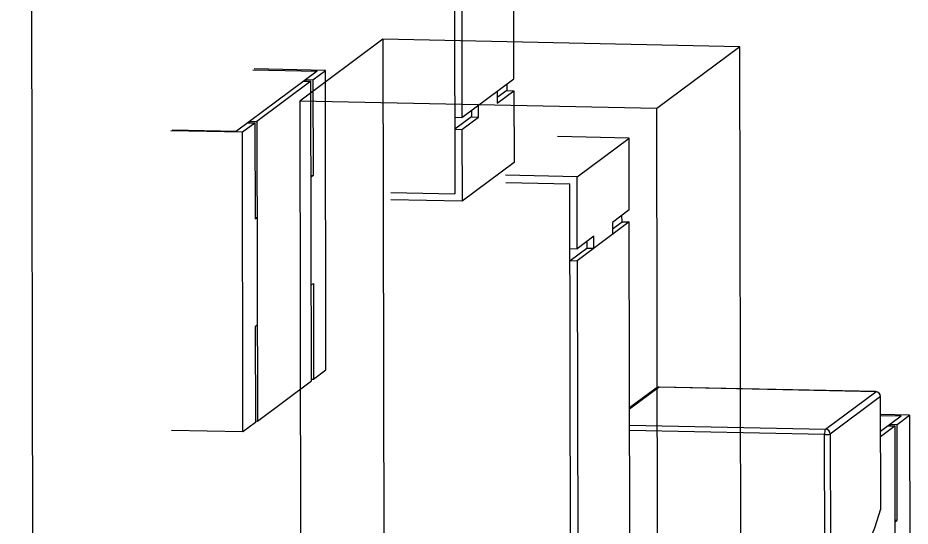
# Model space of a CAD drawing. Header units: millimetres. Extents: x -31.6 to 57.8, y -29 to 41.1.
# Drawn here: x -26.411 to -22.719, y 1.438 to 3.541 of the extents above; entities that cross this region are included whole.
import ezdxf

# ---------------------------------------------------------------- set-up
doc = ezdxf.new("R2010")
doc.units = ezdxf.units.MM

msp = doc.modelspace()

# ---------------------------------------------------------------- linework, layer by layer
at = {"color": 7, "linetype": 'Continuous', "lineweight": 25}
for p, q in [((-26.4111, 35.3212), (-26.3111, -20.163)), ((-24.6058, 4.7361), (-24.6023, 2.8124)), ((-24.3585, 3.2892), (-24.3608, 4.5782)), ((-24.5757, 4.4181), (-24.5734, 3.1291)), ((-24.9012, 3.4525), (-25.2449, 3.1964)), ((-24.9012, 3.4525), (-24.8958, 0.4779)), ((-23.4235, 3.4217), (-24.9012, 3.4525)), ((-23.4235, 3.4217), (-23.7672, 3.1655)), ((-23.4181, 0.4471), (-23.4235, 3.4217)), ((-25.439, 3.326), (-25.1731, 3.3204)), ((-25.1384, 3.3236), (-25.4339, 3.3298)), ((-25.1899, 3.2852), (-25.1384, 3.3236)), ((-25.1361, 2.0842), (-25.1384, 3.3236)), ((-25.1731, 3.3204), (-25.5065, 3.0719)), ((-24.5734, 3.1291), (-24.3585, 3.2892)), ((-25.1985, 3.2788), (-25.4219, 3.1123)), ((-25.2281, 3.2794), (-25.1985, 3.2788)), ((-25.2195, 3.2858), (-25.1899, 3.2852)), ((-25.2195, 3.2793), (-25.2195, 3.2858)), ((-25.1963, 2.0394), (-25.1985, 3.2788)), ((-25.1899, 3.2852), (-25.1892, 2.8886)), ((-24.388, 3.2672), (-24.388, 3.2403)), ((-24.4273, 3.238), (-24.4272, 3.1884)), ((-24.388, 3.2403), (-24.4272, 3.211)), ((-24.4272, 3.1884), (-24.3584, 3.2397)), ((-24.388, 3.2403), (-24.3584, 3.2397)), ((-24.3584, 3.2397), (-24.3579, 2.9422)), ((-23.7672, 3.1655), (-25.2449, 3.1964)), ((-25.2449, 3.1964), (-25.2396, 0.2217)), ((-24.5045, 3.1308), (-24.5046, 3.1804)), ((-24.5341, 3.1584), (-24.5341, 3.1314)), ((-23.7619, 0.1909), (-23.7672, 3.1655)), ((-25.4305, 3.1059), (-25.4821, 3.0675)), ((-25.4601, 3.1065), (-25.4305, 3.1059)), ((-25.4515, 3.1129), (-25.4219, 3.1123)), ((-25.4515, 3.1063), (-25.4515, 3.1129)), ((-25.4305, 3.1059), (-25.4298, 2.7093)), ((-25.4219, 3.1123), (-25.4197, 1.8729)), ((-24.6029, 3.1297), (-24.5734, 3.1291)), ((-24.5341, 3.1314), (-24.6028, 3.0802)), ((-24.5733, 3.0795), (-24.5045, 3.1308)), ((-24.5341, 3.1314), (-24.5045, 3.1308)), ((-25.4821, 3.0675), (-25.7776, 3.0736)), ((-25.7725, 3.0775), (-25.5065, 3.0719)), ((-25.4799, 1.828), (-25.4821, 3.0675)), ((-24.6028, 3.0802), (-24.5733, 3.0795)), ((-24.5733, 3.0795), (-24.5727, 2.7821)), ((-23.8822, 3.0435), (-24.1778, 3.0497)), ((-24.0971, 2.8834), (-23.8822, 3.0435)), ((-23.8817, 2.7461), (-23.8822, 3.0435)), ((-24.3579, 2.9422), (-24.5727, 2.7821)), ((-25.1978, 2.8888), (-25.1892, 2.8886)), ((-25.1892, 2.8886), (-25.1978, 2.8822)), ((-24.0971, 2.8834), (-24.3926, 2.8896)), ((-24.0965, 2.586), (-24.0971, 2.8834)), ((-24.3925, 2.8598), (-24.1266, 2.8543)), ((-24.1231, 0.9307), (-24.1266, 2.8543)), ((-24.8683, 2.818), (-24.6023, 2.8124)), ((-24.5727, 2.7821), (-24.8683, 2.7882)), ((-23.8817, 2.7461), (-23.9504, 2.6948)), ((-25.4298, 2.7159), (-25.4212, 2.7157)), ((-25.4298, 2.7093), (-25.4212, 2.7157)), ((-23.8816, 2.6965), (-24.0964, 2.5364)), ((-23.9504, 2.6679), (-23.9111, 2.6971)), ((-23.9111, 2.6971), (-23.9112, 2.7241)), ((-23.9111, 2.6971), (-23.8816, 2.6965)), ((-23.8793, 1.4075), (-23.8816, 2.6965)), ((-23.9504, 2.6948), (-23.9503, 2.6452)), ((-24.0278, 2.6372), (-24.0965, 2.586)), ((-24.0277, 2.5876), (-24.0278, 2.6372)), ((-24.1261, 2.5866), (-24.0965, 2.586)), ((-24.126, 2.537), (-24.0572, 2.5882)), ((-24.0573, 2.6152), (-24.0572, 2.5882)), ((-24.0572, 2.5882), (-24.0277, 2.5876)), ((-24.126, 2.537), (-24.0964, 2.5364)), ((-24.0964, 2.5364), (-24.0941, 1.2474)), ((-25.197, 2.436), (-25.1884, 2.4424)), ((-25.1884, 2.4424), (-25.1877, 2.0458)), ((-25.4204, 2.2695), (-25.429, 2.2631)), ((-25.429, 2.2631), (-25.4283, 1.8665)), ((-25.1877, 2.0458), (-25.1361, 2.0842)), ((-25.4197, 1.8729), (-25.1963, 2.0394)), ((-25.1963, 2.046), (-25.1877, 2.0458)), ((-23.7578, 2.0129), (-23.8802, 1.9217)), ((-23.7697, 2.0091), (-23.8802, 1.9268)), ((-23.7578, 2.0129), (-23.7573, 2.0131)), ((-22.8613, 1.9942), (-23.7578, 2.0129)), ((-22.8609, 1.9944), (-23.7573, 2.0131)), ((-23.0693, 1.8392), (-22.8613, 1.9942)), ((-22.8613, 1.9942), (-22.8609, 1.9944)), ((-22.8416, 1.974), (-23.0495, 1.819)), ((-22.8416, 1.974), (-22.8413, 1.9744)), ((-22.8407, 1.5102), (-22.8416, 1.974)), ((-22.8404, 1.5086), (-22.8413, 1.9744)), ((-22.721, 1.8971), (-22.8412, 1.8996)), ((-22.8411, 1.8957), (-22.7557, 1.8939)), ((-22.841, 1.8303), (-22.7557, 1.8939)), ((-22.7726, 1.8587), (-22.721, 1.8971)), ((-22.721, 1.8971), (-22.7188, 0.6577)), ((-25.4283, 1.8665), (-25.4799, 1.828)), ((-25.4283, 1.8731), (-25.4197, 1.8729)), ((-23.8801, 1.8561), (-23.0693, 1.8392)), ((-22.7812, 1.8523), (-22.841, 1.8077)), ((-22.8107, 1.8529), (-22.7812, 1.8523)), ((-22.8022, 1.8593), (-22.7726, 1.8587)), ((-22.8022, 1.8593), (-22.8021, 1.8527)), ((-22.779, 0.6128), (-22.7812, 1.8523)), ((-22.7719, 1.4621), (-22.7726, 1.8587)), ((-25.4799, 1.828), (-25.7754, 1.8342)), ((-23.0727, 1.8168), (-23.88, 1.8337)), ((-23.0718, 1.3409), (-23.0727, 1.8168)), ((-23.0495, 1.819), (-23.0487, 1.3553)), ((-22.7805, 1.4622), (-22.7719, 1.4621)), ((-22.7805, 1.4556), (-22.7719, 1.4621))]:
    msp.add_line(p, q, dxfattribs=at)
at = {"color": 7, "linetype": 'Continuous', "lineweight": 25, "flags": 128}
msp.add_lwpolyline([(-23.0487, 1.3553), (-23.0238, 1.3126), (-22.9979, 1.2876), (-22.9714, 1.2806), (-22.9445, 1.2916), (-22.9176, 1.3206), (-22.8911, 1.3672), (-22.8654, 1.4307), (-22.8407, 1.5102)], dxfattribs=at)
at = {"color": 7, "linetype": 'Continuous', "lineweight": 25}
for centre, radius, start, end in [((-23.7577, 1.9931), 0.02, 88.8052, 126.6953), ((-23.7582, 1.9937), 0.0192, 88.6884, 126.6402), ((-22.8619, 1.9739), 0.0203, 0.1441, 88.412), ((-22.8613, 1.9744), 0.02, 0.1033, 88.8052), ((-23.0261, 1.8212), 0.0468, 157.3669, 185.3581), ((-23.0672, 1.8832), 0.0666, 265.2641, 285.3564), ((-23.0698, 1.8189), 0.0203, 0.1441, 88.412)]:
    msp.add_arc(centre, radius, start, end, dxfattribs=at)
msp.add_open_spline([(-22.8425, 1.5048), (-22.8417, 1.5056), (-22.8401, 1.5072), (-22.8405, 1.5092), (-22.8407, 1.5102)], degree=3, knots=[0, 0, 0, 0, 0.468872, 1, 1, 1, 1], dxfattribs=at)

doc.saveas('drawing.dxf')
